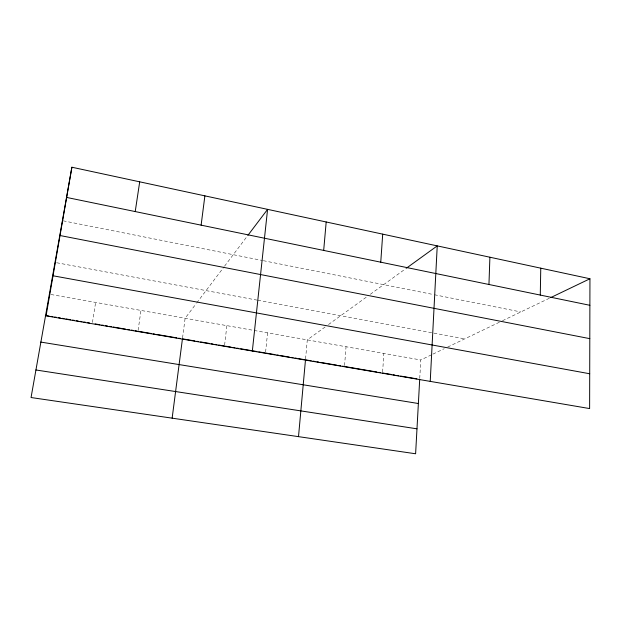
<?xml version="1.0" encoding="UTF-8"?>
<svg xmlns="http://www.w3.org/2000/svg" width="621" height="621" viewBox="0 0 621 621"><rect width="100%" height="100%" fill="white"/><g stroke="black" fill="none" stroke-linecap="round" stroke-linejoin="round"><path stroke-width="0.47" stroke-dasharray="3.1 2.33" d="M419.757 378.352L420.766 359.963L432.084 354.537M382.614 372.049L383.856 353.427M344.562 365.544L346.037 346.735M305.571 358.876L307.294 339.881L325.42 326.77M265.594 352.045L267.581 332.848M224.608 345.082L226.867 325.645M182.566 337.894L185.12 318.247L196.182 303.638M138.103 330.294L140.967 310.438M92.436 322.485L95.626 302.411M196.764 302.869L224.01 266.898M224.585 266.13L248.097 235.087M328.47 324.558L367.182 296.559M370.318 294.292L405.575 268.792M432.953 354.117L444.225 348.707M447.64 347.069L501.636 321.15M502.505 320.731L549.818 298.026M50.938 294.501L420.766 359.963M56.643 262.737L256.861 300.083M257.793 300.261L464.733 338.864M63.226 220.828L262.411 260.486M263.351 260.68L433.567 294.571M434.498 294.758L520.817 311.944"/><path stroke-width="0.93" d="M589.95 278.759L589.624 408.571L46.063 315.856L71.889 167.228L589.95 278.759L550.672 297.614M540.278 295.068L540.767 268.171M488.952 284.488L489.899 257.218M430.229 381.387L437.238 245.885L406.351 268.225M419.703 379.322L415.612 453.772L31.05 397.533L71.889 167.228M380.751 262.186L382.707 234.148M323.681 250.418L326.188 221.976M298.507 436.641L305.485 359.831L311.191 360.801M252.336 351.036L267.581 209.362L248.097 235.087M201.119 225.151L204.883 195.863M172.141 418.166L182.442 338.833L194.87 340.952M135.223 211.567L139.702 181.829M35.847 369.969L416.986 428.824M40.699 342.062L418.375 403.518M45.333 315.429L49.09 316.073M50.969 316.392L52.847 316.71M54.726 317.036L56.604 317.354M58.483 317.673L60.361 317.999M62.24 318.317L64.118 318.635M65.989 318.953L70.685 319.761M72.564 320.079L74.442 320.397M76.321 320.715L78.199 321.041M80.078 321.36L81.956 321.678M83.835 322.004L85.714 322.322M87.592 322.641L89.463 322.959M95.137 323.929L99.896 324.744M101.797 325.07L103.707 325.388M105.609 325.715L107.511 326.041M109.412 326.367L111.322 326.693M113.224 327.019L125.597 329.13M127.499 329.456L129.401 329.774M131.303 330.1L133.212 330.426M135.114 330.752L137.016 331.078M137.971 331.241L151.214 333.5M153.108 333.826L155.002 334.145M156.896 334.471L176.768 337.863M178.662 338.181L180.548 338.507M196.779 341.278L198.689 341.604M200.606 341.93L209.207 343.397M211.117 343.724L213.026 344.05M214.944 344.376L216.853 344.702M218.763 345.028L224.499 346.006M225.454 346.169L231.175 347.147M233.077 347.473L234.986 347.799M236.896 348.125L238.798 348.451M240.707 348.769L256.915 351.54M258.825 351.866L264.546 352.844M265.501 353L275.018 354.63M276.919 354.956L278.829 355.274M280.731 355.6L289.301 357.067M291.202 357.393L293.104 357.712M295.014 358.038L296.916 358.364M298.817 358.69L304.531 359.668M313.093 361.127L314.994 361.453M316.896 361.771L318.798 362.097M320.708 362.423L336.877 365.187M338.779 365.513L340.681 365.831M342.582 366.157L344.492 366.483M345.439 366.646L376.838 372.002M378.748 372.328L380.65 372.654M382.552 372.98L391.129 374.44M393.031 374.766L394.933 375.092M396.842 375.418L398.744 375.744M400.654 376.07L416.846 378.833M53.026 275.778L589.709 373.757M60.02 235.522L589.803 338.647M66.633 197.431L589.88 305.299"/></g></svg>
